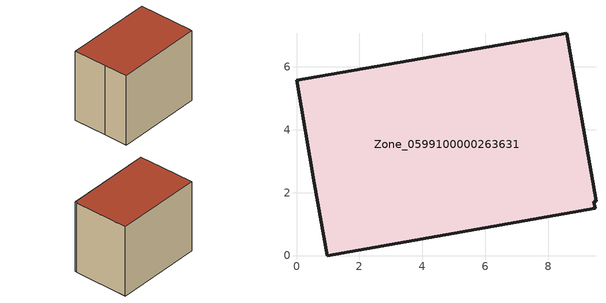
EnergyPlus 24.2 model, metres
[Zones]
Zone_0599100000263631
 floor ground (C_G): 0.98,0 0.56,2.3 0,5.58 8.6,7.06 9.52,1.73 9.46,1.71 9.5,1.5 z0
 wall outside (C_F): 9.52,1.73 8.6,7.06 0,5.58 0.56,2.3 0.98,0 9.5,1.5 9.46,1.71 9.52,1.73 z0:7.14
 roof outside (C_R): 9.5,1.5 9.46,1.71 9.52,1.73 8.6,7.06 0,5.58 0.56,2.3 0.98,0 z7.14
[BUILDING]
Pand.0599100000263631: North Axis=0; Terrain=City; Loads Convergence Tolerance Value=0.04; Temperature Convergence Tolerance Value=0.4; Solar Distribution=FullExterior; Maximum Number of Warmup Days=25; Minimum Number of Warmup Days=1
[Site:Location]
Rotterdam.The.Hague.AP_ZH_NLD Design_Conditions: Latitude=51.96; Longitude=4.45; Time Zone=1; Elevation=-4.5
[SITE:GROUNDTEMPERATURE:BUILDINGSURFACE]
18, 18, 18, 18, 18, 18, 18, 18, 18, 18, 18, 18
[MATERIAL] Thermal Absorptance=0.9; Solar Absorptance=0.7; Visible Absorptance=0.7
Name | Roughness | Thickness | Conductivity | Density | Specific Heat
G.TC.1946 | MediumSmooth | 0.15 | 1 | 540 | 1210
F.TC.1946 | Rough | 0.3 | 0.857143 | 1920 | 840
R.TC.1946 | MediumRough | 0.2 | 0.909091 | 1500 | 1000
[CONSTRUCTION]
C_G: G.TC.1946
C_F: F.TC.1946
C_R: R.TC.1946
[ZONE]
Zone_0599100000263631: Type=1; Multiplier=1; Ceiling Height=Autocalculate; Volume=Autocalculate; Floor Area=autocalculate; Part of Total Floor Area=Yes
[ZONEINFILTRATION:DESIGNFLOWRATE]
Infil_Zone_0599100000263631: Zone or ZoneList or Space or SpaceList=Zone_0599100000263631; Schedule=AlwaysOn; Design Flow Rate Calculation Method=Flow/Area; Flow Rate per Floor Area=0.003; Constant Term Coefficient=1; Temperature Term Coefficient=0; Velocity Term Coefficient=0; Velocity Squared Term Coefficient=0
[HVACTEMPLATE:ZONE:IDEALLOADSAIRSYSTEM]
Zone_0599100000263631: Maximum Heating Supply Air Temperature=50; Minimum Cooling Supply Air Temperature=13; Maximum Heating Supply Air Humidity Ratio=0.0156; Minimum Cooling Supply Air Humidity Ratio=0.0077; Heating Limit=NoLimit; Cooling Limit=NoLimit; Dehumidification Control Type=ConstantSensibleHeatRatio; Cooling Sensible Heat Ratio=0.7; Dehumidification Setpoint=60; Humidification Control Type=None; Humidification Setpoint=30; Outdoor Air Method=None; Outdoor Air Flow Rate per Person=0.00944; Outdoor Air Flow Rate per Zone Floor Area=0; Outdoor Air Flow Rate per Zone=0; Demand Controlled Ventilation Type=None; Outdoor Air Economizer Type=NoEconomizer; Heat Recovery Type=None; Sensible Heat Recovery Effectiveness=0.7; Latent Heat Recovery Effectiveness=0.65
[ZONECONTROL:THERMOSTAT]
ThermostatControl_Zone_0599100000263631: Zone or ZoneList=Zone_0599100000263631; Control Type Schedule=DualSetpointControlType; Control 1=Thermostat_Zone_0599100000263631; Temperature Difference Between Cutout And Setpoint=0
[THERMOSTATSETPOINT:DUALSETPOINT]
Thermostat_Zone_0599100000263631: Heating Setpoint Temperature Schedule=HeatingSetpoint_Zone_0599100000263631; Cooling Setpoint Temperature Schedule=CoolingSetpoint_Zone_0599100000263631
[SCHEDULE:COMPACT]
HeatingSetpoint_Zone_0599100000263631: Through: 12/31, For: AllDays, Until: 24:00, 21
CoolingSetpoint_Zone_0599100000263631: Through: 12/31, For: AllDays, Until: 24:00, 24
DualSetpointControlType: Through: 12/31, For: AllDays, Until: 24:00, 4
AlwaysOn: Through: 12/31, For: AllDays, Until: 24:00, 1
